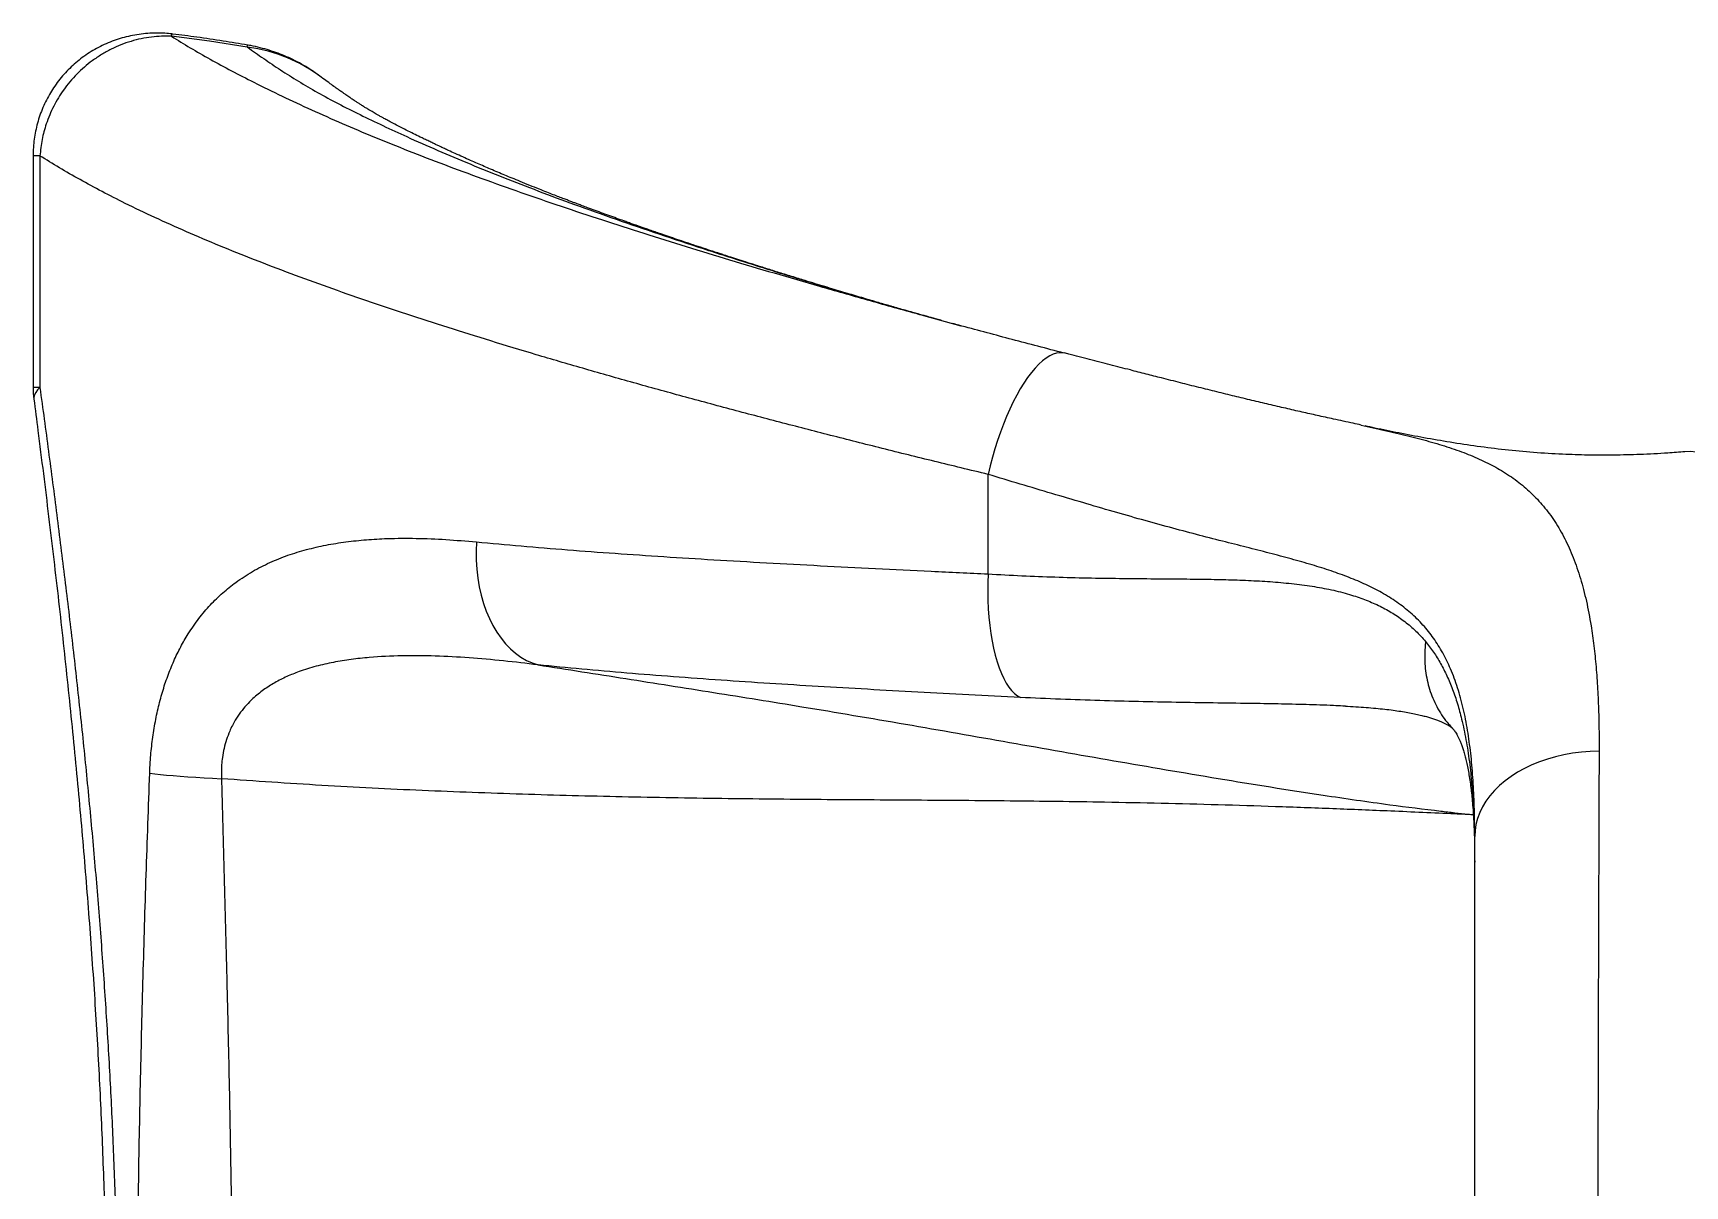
# Model space of a CAD drawing. Header units: millimetres. Extents: x -6028 to 5958, y -6064 to 4137.
# Drawn here: x -4028 to -3104, y 1475 to 2120 of the extents above; entities that cross this region are included whole.
import ezdxf

# ---------------------------------------------------------------- set-up
doc = ezdxf.new("R2010")
doc.units = ezdxf.units.MM
doc.layers.add('DIKOM_ОБЪЕКТ', color=7, linetype='Continuous')
doc.layers.add('DIKOM_РАЗМЕР_ОБЪЕКТА', color=7, linetype='Continuous')
doc.styles.add('style1', font='arial.ttf', dxfattribs={"width": 0.8})
doc.dimstyles.new('1-50', dxfattribs={"dimtxt": 300, "dimasz": 200, "dimexe": 100, "dimexo": 0, "dimgap": 100, "dimtad": 1, "dimtxsty": 'style1', "dimcen": 200, "dimclrd": 7, "dimclre": 7, "dimclrt": 7, "dimadec": 1, "dimazin": 2, "dimtfac": 1, "dimtmove": 0, "dimatfit": 2, "dimfxl": 0, "dimlwd": 25, "dimlwe": 18, "dimarcsym": 0})

# ---------------------------------------------------------------- blocks, each defined once
blk = doc.blocks.new('*D12')
at = {"layer": 'Defpoints', "color": 0, "transparency": 16777216}
for p in [(3056.58, 1987.9), (-4027.97, 676.5), (3056.58, -3714.77)]:
    blk.add_point(p, dxfattribs=at)
at = {"layer": 'DIKOM_РАЗМЕР_ОБЪЕКТА', "color": 7, "lineweight": 18, "transparency": 16777216}
for p, q in [((3056.58, 1987.9), (3056.58, -3814.77)), ((-4027.97, 676.5), (-4027.97, -3814.77))]:
    blk.add_line(p, q, dxfattribs=at)
at = {"layer": 'DIKOM_РАЗМЕР_ОБЪЕКТА', "color": 7, "lineweight": 25, "transparency": 16777216}
blk.add_line((-3827.97, -3714.77), (2856.58, -3714.77), dxfattribs=at)
at = {"layer": 'DIKOM_РАЗМЕР_ОБЪЕКТА', "color": 7, "transparency": 16777216}
for points in [[(-3827.97, -3681.44), (-3827.97, -3748.11), (-4027.97, -3714.77)], [(2856.58, -3681.44), (2856.58, -3748.11), (3056.58, -3714.77)]]:
    blk.add_solid(points, dxfattribs=at)
at = {"layer": 'DIKOM_РАЗМЕР_ОБЪЕКТА', "color": 7, "transparency": 16777216, "insert": (20, -3461.6), "char_height": 300, "attachment_point": 5, "style": 'style1'}
blk.add_mtext('7100', dxfattribs=at)

msp = doc.modelspace()

# ---------------------------------------------------------------- linework, layer by layer
at = {"layer": 'DIKOM_ОБЪЕКТ', "color": 7, "linetype": 'Continuous', "lineweight": 15}
for p, q in [((-3868.243, 2095.975), (-3868.873, 2096.426)), ((-4027.972, 2051.04), (-4027.972, 1921.418)), ((-4024.17, 2051.04), (-4027.972, 2051.04)), ((-4024.17, 2051.04), (-4024.17, 1921.418)), ((-3529.871, 1961.72), (-3509.159, 1956.044)), ((-4024.17, 1921.418), (-4027.972, 1921.418)), ((-3493.863, 1817.223), (-3493.863, 1872.877)), ((-3293.975, 1743.272), (-3295.442, 1743.348))]:
    msp.add_line(p, q, dxfattribs=at)
at = {"layer": 'DIKOM_ОБЪЕКТ', "color": 7, "linetype": 'Continuous', "lineweight": 15, "flags": 128}
for points in [[(-3950.493, 2117.858), (-3950.401, 2118.658), (-3950.351, 2119.096), (-3950.341, 2119.186)], [(-3908.2, 2111.814), (-3908.2, 2111.814), (-3929.288, 2115.169), (-3950.493, 2117.858)], [(-3868.873, 2096.426), (-3872.361, 2098.917), (-3878.837, 2102.692), (-3885.653, 2105.876), (-3891.045, 2107.899), (-3896.569, 2109.559), (-3902.303, 2110.86), (-3908.125, 2111.761), (-3908.125, 2111.761), (-3908.125, 2111.761)], [(-3451.143, 1940.64), (-3451.898, 1940.798), (-3453.654, 1940.907), (-3455.487, 1940.676), (-3457.385, 1940.104), (-3459.34, 1939.195), (-3461.342, 1937.954), (-3463.381, 1936.386), (-3465.447, 1934.5), (-3467.529, 1932.306), (-3469.617, 1929.813), (-3471.7, 1927.034), (-3473.768, 1923.985), (-3475.81, 1920.679), (-3477.817, 1917.133), (-3479.779, 1913.365), (-3481.684, 1909.395), (-3483.525, 1905.241), (-3485.291, 1900.925), (-3486.974, 1896.468), (-3488.566, 1891.894), (-3490.057, 1887.223), (-3491.442, 1882.481), (-3492.713, 1877.691), (-3493.863, 1872.877)], [(-4024.17, 1921.418), (-4025.526, 1920.075), (-4026.547, 1918.741), (-4027.227, 1917.427), (-4027.559, 1916.14), (-4027.558, 1914.995)], [(-3780.07, 1835.122), (-3780.239, 1829.996), (-3780.156, 1824.898), (-3779.82, 1819.855), (-3779.235, 1814.894), (-3778.404, 1810.043), (-3777.331, 1805.327), (-3776.021, 1800.772), (-3774.482, 1796.403), (-3772.722, 1792.242), (-3770.75, 1788.314), (-3768.578, 1784.638), (-3766.217, 1781.235), (-3763.68, 1778.123), (-3760.98, 1775.318), (-3758.132, 1772.837), (-3755.151, 1770.692), (-3752.054, 1768.895), (-3748.857, 1767.456), (-3745.578, 1766.383)], [(-3493.863, 1817.223), (-3494.019, 1812.28), (-3494.049, 1807.361), (-3493.952, 1802.491), (-3493.728, 1797.695), (-3493.379, 1792.997), (-3492.907, 1788.421), (-3492.313, 1783.988), (-3491.601, 1779.722), (-3490.775, 1775.643), (-3489.838, 1771.773), (-3488.795, 1768.13), (-3487.652, 1764.733), (-3486.414, 1761.598), (-3485.087, 1758.742), (-3483.678, 1756.179), (-3482.194, 1753.921), (-3480.642, 1751.98), (-3479.031, 1750.365), (-3477.368, 1749.085), (-3475.661, 1748.147)], [(-3152.078, 1718.058), (-3157.051, 1717.917), (-3161.998, 1717.536), (-3166.892, 1716.916), (-3171.709, 1716.061), (-3176.425, 1714.974), (-3181.015, 1713.663), (-3185.457, 1712.132), (-3189.728, 1710.39), (-3193.807, 1708.446), (-3197.672, 1706.309), (-3201.305, 1703.99), (-3204.687, 1701.502), (-3207.8, 1698.856), (-3210.63, 1696.066), (-3213.161, 1693.146), (-3215.382, 1690.111), (-3217.28, 1686.976), (-3218.846, 1683.757), (-3220.072, 1680.47), (-3220.953, 1677.132), (-3221.483, 1673.76), (-3221.66, 1670.371)], [(-3962.771, 1705.808), (-3959.943, 1705.468), (-3956.797, 1705.13), (-3953.353, 1704.795), (-3949.628, 1704.467), (-3945.642, 1704.145), (-3941.419, 1703.833), (-3936.982, 1703.532), (-3932.355, 1703.243), (-3927.563, 1702.969), (-3922.634, 1702.71)]]:
    msp.add_lwpolyline(points, dxfattribs=at)
at = {"layer": 'DIKOM_ОБЪЕКТ', "color": 7, "linetype": 'Continuous', "lineweight": 15}
for centre, radius, start, end in [((-3977.972, 1921.418), 50, 180, 187.373763), ((-3101.66, 1855.616), 30, 0.000955, 94.576055)]:
    msp.add_arc(centre, radius, start, end, dxfattribs=at)
for points, knots in [([(-3950.347, 2119.159), (-3951.638, 2119.297), (-3954.526, 2119.606), (-3959.05, 2119.701), (-3963.892, 2119.516), (-3968.729, 2118.993), (-3973.514, 2118.146), (-3978.178, 2116.982), (-3982.713, 2115.516), (-3987.124, 2113.754), (-3991.43, 2111.684), (-3995.59, 2109.317), (-3999.53, 2106.694), (-4003.237, 2103.839), (-4006.717, 2100.762), (-4010, 2097.436), (-4013.067, 2093.871), (-4015.859, 2090.125), (-4018.36, 2086.237), (-4020.575, 2082.224), (-4022.526, 2078.05), (-4024.204, 2073.716), (-4025.578, 2069.293), (-4026.639, 2064.818), (-4027.407, 2060.306), (-4027.842, 2055.724), (-4028.021, 2052.62), (-4027.971, 2051.052), (-4027.97, 2051.035)], [0, 0, 0, 0, 0.0333385, 0.0746107, 0.1161092, 0.1577797, 0.1995013, 0.2408434, 0.2811907, 0.3218688, 0.3627872, 0.4038296, 0.4447351, 0.4843067, 0.5239586, 0.5639844, 0.6042817, 0.644698, 0.6839272, 0.7229492, 0.7623894, 0.8022078, 0.8422501, 0.8812893, 0.9202887, 0.9597154, 0.999549, 1, 1, 1, 1]), ([(-3950.493, 2117.858), (-3952.367, 2117.898), (-3956.117, 2117.979), (-3961.814, 2117.497), (-3967.53, 2116.555), (-3973.243, 2115.1), (-3978.855, 2113.15), (-3984.381, 2110.689), (-3989.752, 2107.718), (-3994.763, 2104.352), (-3999.343, 2100.691), (-4003.535, 2096.766), (-4007.443, 2092.473), (-4010.912, 2087.987), (-4013.921, 2083.411), (-4016.517, 2078.762), (-4018.781, 2073.9), (-4021.112, 2067.708), (-4023.207, 2060.086), (-4023.847, 2054.073), (-4024.17, 2051.04)], [0, 0, 0, 0, 0.0525477, 0.1050944, 0.1591502, 0.2132074, 0.2677812, 0.3223544, 0.3786644, 0.4349733, 0.4862119, 0.5374492, 0.5901395, 0.6428285, 0.6903177, 0.7378062, 0.7864462, 0.8350859, 0.9168237, 1, 1, 1, 1]), ([(-3950.493, 2117.858), (-3947.066, 2115.714), (-3940.211, 2111.426), (-3928.973, 2104.993), (-3917.086, 2098.558), (-3903.722, 2091.691), (-3888.881, 2084.418), (-3872.407, 2076.746), (-3855.157, 2069.099), (-3837.12, 2061.478), (-3818.089, 2053.808), (-3798.058, 2046.088), (-3777.066, 2038.319), (-3755.31, 2030.571), (-3732.829, 2022.847), (-3709.891, 2015.226), (-3686.534, 2007.709), (-3662.804, 2000.29), (-3638.484, 1992.886), (-3613.611, 1985.497), (-3587.984, 1978.051), (-3561.546, 1970.533), (-3542.067, 1965.059), (-3531.36, 1962.128), (-3529.871, 1961.72)], [0, 0, 0, 0, 0.0400978, 0.0801963, 0.1204452, 0.1606955, 0.2091179, 0.2575778, 0.306043, 0.354489, 0.4028998, 0.4526385, 0.5024203, 0.5522164, 0.6019973, 0.6517354, 0.6999169, 0.7481381, 0.7963721, 0.8445929, 0.8927735, 0.9423556, 0.9919809, 1, 1, 1, 1]), ([(-3907.968, 2112.896), (-3912.556, 2113.669), (-3922.013, 2115.263), (-3935.959, 2117.307), (-3945.498, 2118.622), (-3950.162, 2119.127), (-3950.346, 2119.147)], [0, 0, 0, 0, 0.3258112, 0.6715394, 0.9869849, 1, 1, 1, 1]), ([(-3908.159, 2111.806), (-3908.18, 2111.803), (-3908.2, 2111.8), (-3908.2, 2111.814), (-3908.2, 2111.814)], [0, 0, 0, 0, 0.9985641, 1, 1, 1, 1]), ([(-3908.159, 2111.806), (-3908.072, 2112.307), (-3907.956, 2112.967), (-3907.959, 2112.95), (-3907.96, 2112.946)], [0, 0, 0, 0, 0.7572832, 1, 1, 1, 1]), ([(-3908.125, 2111.761), (-3908.14, 2111.773), (-3908.16, 2111.79), (-3908.159, 2111.803), (-3908.159, 2111.806)], [0, 0, 0, 0, 0.77857558, 1, 1, 1, 1]), ([(-3908.125, 2111.761), (-3905.111, 2109.638), (-3899.089, 2105.397), (-3889.644, 2099.05), (-3879.682, 2092.731), (-3869.029, 2086.449), (-3857.468, 2080.222), (-3845.148, 2074.043), (-3832.37, 2067.882), (-3817.966, 2061.223), (-3801.804, 2054.073), (-3783.726, 2046.446), (-3764.936, 2038.868), (-3745.445, 2031.343), (-3724.507, 2023.579), (-3702.07, 2015.576), (-3678.084, 2007.338), (-3653.399, 1999.158), (-3628.067, 1991.038), (-3602.105, 1982.979), (-3576.486, 1975.226), (-3559.245, 1970.161), (-3551.08, 1967.763)], [0, 0, 0, 0, 0.0423655, 0.0846645, 0.1268789, 0.1690172, 0.2111221, 0.2532242, 0.2952993, 0.3373342, 0.3901047, 0.4427784, 0.4953394, 0.5477785, 0.6001105, 0.6584166, 0.7166184, 0.7746989, 0.8326378, 0.8904278, 0.9481142, 1, 1, 1, 1]), ([(-3868.214, 2096.015), (-3869.494, 2096.944), (-3872.224, 2098.924), (-3876.648, 2101.654), (-3881.368, 2104.228), (-3886.158, 2106.467), (-3890.975, 2108.396), (-3895.88, 2110.062), (-3900.948, 2111.477), (-3904.898, 2112.41), (-3907.167, 2112.814), (-3907.68, 2112.905)], [0, 0, 0, 0, 0.1094814, 0.2335812, 0.3597465, 0.4817275, 0.599591, 0.7190486, 0.8403484, 0.9639451, 1, 1, 1, 1]), ([(-3548.535, 1967.012), (-3550.728, 1967.652), (-3555.657, 1969.091), (-3563.67, 1971.449), (-3572.805, 1974.161), (-3582.784, 1977.154), (-3592.214, 1980.015), (-3600.92, 1982.687), (-3608.499, 1985.034), (-3615.743, 1987.299), (-3622.285, 1989.362), (-3628.019, 1991.186), (-3633.109, 1992.816), (-3637.499, 1994.232), (-3641.136, 1995.412), (-3643.548, 1996.198), (-3645.056, 1996.691), (-3646.153, 1997.05), (-3647.601, 1997.524), (-3649.575, 1998.173), (-3652.917, 1999.275), (-3657.405, 2000.764), (-3662.727, 2002.545), (-3667.77, 2004.247), (-3672.457, 2005.842), (-3676.524, 2007.236), (-3679.99, 2008.432), (-3682.871, 2009.431), (-3685.448, 2010.33), (-3687.723, 2011.126), (-3689.735, 2011.833), (-3691.723, 2012.534), (-3693.951, 2013.322), (-3696.938, 2014.384), (-3700.63, 2015.704), (-3704.87, 2017.234), (-3709.226, 2018.818), (-3713.571, 2020.412), (-3717.439, 2021.844), (-3720.616, 2023.029), (-3722.961, 2023.909), (-3724.936, 2024.653), (-3726.812, 2025.362), (-3728.835, 2026.131), (-3731.205, 2027.036), (-3733.962, 2028.096), (-3737.198, 2029.348), (-3740.849, 2030.772), (-3745.249, 2032.506), (-3750.239, 2034.496), (-3755.344, 2036.563), (-3759.979, 2038.464), (-3764.148, 2040.196), (-3768.139, 2041.872), (-3772.008, 2043.517), (-3775.774, 2045.136), (-3779.527, 2046.768), (-3783.493, 2048.514), (-3787.633, 2050.361), (-3791.714, 2052.207), (-3795.137, 2053.777), (-3797.799, 2055.011), (-3799.775, 2055.935), (-3801.599, 2056.793), (-3803.487, 2057.686), (-3805.607, 2058.697), (-3807.962, 2059.83), (-3810.88, 2061.247), (-3814.342, 2062.951), (-3818.324, 2064.941), (-3822.596, 2067.115), (-3826.338, 2069.055), (-3829.411, 2070.685), (-3831.603, 2071.87), (-3833.367, 2072.841), (-3836.049, 2074.344), (-3838.464, 2075.752), (-3840.908, 2077.225), (-3842.445, 2078.167), (-3844.075, 2079.186), (-3845.653, 2080.19), (-3847.078, 2081.111), (-3848.36, 2081.951), (-3849.589, 2082.767), (-3850.782, 2083.568), (-3851.966, 2084.371), (-3853.211, 2085.224), (-3854.765, 2086.3), (-3856.765, 2087.702), (-3859.183, 2089.423), (-3861.984, 2091.446), (-3865.142, 2093.759), (-3867.465, 2095.476), (-3868.737, 2096.425), (-3868.827, 2096.492)], [0, 0, 0, 0, 0.0152433, 0.0342521, 0.0551805, 0.0780371, 0.1028345, 0.1201294, 0.138218, 0.1553679, 0.1707238, 0.1842847, 0.1960494, 0.2070916, 0.2158779, 0.2224072, 0.2247025, 0.226988, 0.2305465, 0.2354443, 0.2416808, 0.2555025, 0.2691376, 0.2819617, 0.2939747, 0.3051772, 0.3134583, 0.3209867, 0.327746, 0.333737, 0.3389601, 0.3437039, 0.3495555, 0.3567559, 0.3676638, 0.379348, 0.3912641, 0.4034115, 0.4153374, 0.4236013, 0.4301662, 0.4352075, 0.4404119, 0.4462064, 0.4525908, 0.4608713, 0.4701572, 0.4809029, 0.4931269, 0.5094209, 0.5260072, 0.5399596, 0.5525524, 0.5653115, 0.57804, 0.5899525, 0.6021576, 0.6152405, 0.6297691, 0.6443076, 0.6574488, 0.6657512, 0.6726656, 0.6786738, 0.6854899, 0.6932594, 0.7019799, 0.7116381, 0.7259935, 0.7414172, 0.7579595, 0.7764015, 0.7884971, 0.7984313, 0.8064809, 0.8142853, 0.838884, 0.8459655, 0.8546159, 0.864344, 0.8733927, 0.881607, 0.8889911, 0.8956669, 0.9029406, 0.9096796, 0.9160334, 0.9241665, 0.9347971, 0.9479244, 0.9625861, 0.9794625, 0.9985489, 1, 1, 1, 1]), ([(-3493.863, 1872.877), (-3503.826, 1875.283), (-3523.76, 1880.098), (-3553.118, 1887.388), (-3582.042, 1894.71), (-3610.448, 1902.057), (-3638.583, 1909.481), (-3666.402, 1916.983), (-3693.862, 1924.574), (-3720.662, 1932.185), (-3746.754, 1939.817), (-3771.863, 1947.402), (-3795.989, 1954.942), (-3819.144, 1962.437), (-3841.528, 1969.958), (-3863.103, 1977.502), (-3884.041, 1985.144), (-3904.293, 1992.883), (-3923.816, 2000.722), (-3942.394, 2008.592), (-3959.996, 2016.494), (-3975.65, 2023.981), (-3989.536, 2031.049), (-4001.824, 2037.691), (-4013.456, 2044.356), (-4020.599, 2048.812), (-4024.17, 2051.04)], [0, 0, 0, 0, 0.04213586, 0.08430705, 0.1264902, 0.1686614, 0.21079751, 0.25416538, 0.29757146, 0.34099049, 0.38439682, 0.42776477, 0.469925, 0.5121204, 0.5543276, 0.59652313, 0.63868359, 0.6820694, 0.72549323, 0.7689298, 0.81235374, 0.85573955, 0.89174668, 0.92775372, 0.96387682, 1, 1, 1, 1]), ([(-3520.159, 1959.043), (-3520.166, 1959.045), (-3521.191, 1959.328), (-3523.029, 1959.831), (-3525.55, 1960.528), (-3527.866, 1961.17), (-3530.17, 1961.811), (-3532.381, 1962.429), (-3534.293, 1962.966), (-3536.065, 1963.464), (-3538.005, 1964.012), (-3540.699, 1964.776), (-3543.97, 1965.709), (-3547.09, 1966.606), (-3549.293, 1967.242), (-3550.626, 1967.628), (-3551.084, 1967.761), (-3551.069, 1967.754), (-3551.063, 1967.751)], [0, 0, 0, 0, 0.0006107, 0.0894949, 0.161572, 0.2234569, 0.2963845, 0.3688327, 0.4237246, 0.470151, 0.5305998, 0.6023703, 0.7198349, 0.835945, 0.9023252, 0.937208, 0.973954, 1, 1, 1, 1]), ([(-3451.106, 1940.662), (-3452.403, 1940.998), (-3458.596, 1942.602), (-3469.526, 1945.454), (-3483.835, 1949.222), (-3497.939, 1953.004), (-3507.846, 1955.676), (-3513.027, 1957.094), (-3513.58, 1957.245)], [0, 0, 0, 0, 0.0610056, 0.2913819, 0.5194905, 0.7454372, 0.9728419, 1, 1, 1, 1]), ([(-3285.204, 1900.484), (-3286.678, 1900.804), (-3291.761, 1901.909), (-3299.958, 1903.68), (-3309.46, 1905.764), (-3318.348, 1907.758), (-3327.349, 1909.816), (-3336.689, 1911.99), (-3346.217, 1914.248), (-3355.938, 1916.588), (-3365.855, 1919.011), (-3375.969, 1921.519), (-3386.29, 1924.111), (-3396.087, 1926.604), (-3405.439, 1929.005), (-3415.021, 1931.463), (-3425.57, 1934.175), (-3437.05, 1937.134), (-3445.573, 1939.336), (-3450.297, 1940.564), (-3451.11, 1940.775)], [0, 0, 0, 0, 0.0307653, 0.1060776, 0.1663216, 0.2223721, 0.2813583, 0.3403949, 0.3995425, 0.4588554, 0.5183908, 0.5782061, 0.6383584, 0.6989065, 0.7475289, 0.7974641, 0.8603703, 0.9235192, 0.9868413, 1, 1, 1, 1]), ([(-4027.55, 1914.996), (-4026.797, 1909.157), (-4025.011, 1895.301), (-4022.254, 1873.388), (-4019.286, 1849.309), (-4016.437, 1825.491), (-4013.705, 1801.889), (-4011.096, 1778.506), (-4008.588, 1755.13), (-4006.189, 1731.785), (-4003.908, 1708.492), (-4001.749, 1685.273), (-3999.72, 1662.148), (-3997.825, 1639.136), (-3996.071, 1616.254), (-3994.46, 1593.52), (-3992.998, 1570.947), (-3991.688, 1548.551), (-3990.533, 1526.333), (-3989.527, 1504.177), (-3988.663, 1482.004), (-3987.943, 1459.765), (-3987.369, 1437.527), (-3986.945, 1415.312), (-3986.669, 1393.119), (-3986.545, 1370.945), (-3986.571, 1348.809), (-3986.75, 1326.693), (-3987.077, 1304.567), (-3987.553, 1282.384), (-3988.177, 1260.15), (-3988.947, 1237.898), (-3989.862, 1215.663), (-3990.918, 1193.477), (-3992.119, 1171.286), (-3993.462, 1149.047), (-3994.948, 1126.71), (-3996.572, 1104.296), (-3998.332, 1081.801), (-4000.224, 1059.222), (-4002.244, 1036.553), (-4004.39, 1013.791), (-4006.657, 990.933), (-4009.042, 967.975), (-4011.54, 944.913), (-4014.147, 921.744), (-4016.86, 898.466), (-4019.672, 875.07), (-4022.58, 851.562), (-4025.215, 830.695), (-4026.897, 817.706), (-4027.564, 812.555)], [0, 0, 0, 0, 0.0164532, 0.0390442, 0.0614276, 0.0837223, 0.1053208, 0.1268568, 0.148313, 0.1696717, 0.1909165, 0.2120321, 0.2330043, 0.25382, 0.2744676, 0.2949364, 0.3152169, 0.3353009, 0.3551811, 0.3748795, 0.3947097, 0.4145613, 0.4343718, 0.4541475, 0.4738948, 0.4936198, 0.5133312, 0.5329721, 0.5526488, 0.572411, 0.5922336, 0.6120915, 0.6319587, 0.6518021, 0.6716098, 0.691582, 0.7116571, 0.7318433, 0.7521482, 0.7725796, 0.7931451, 0.8138523, 0.8347086, 0.8557213, 0.8768974, 0.898244, 0.9197677, 0.941475, 0.9633827, 0.9854778, 1, 1, 1, 1]), ([(-4024.17, 1921.418), (-4022.568, 1909.604), (-4019.363, 1885.976), (-4014.713, 1850.239), (-4010.217, 1814.248), (-4005.921, 1777.988), (-4001.855, 1741.475), (-3998.055, 1704.719), (-3994.555, 1667.732), (-3991.383, 1630.526), (-3988.568, 1593.168), (-3986.135, 1555.675), (-3984.113, 1518.065), (-3982.512, 1480.355), (-3981.344, 1442.572), (-3980.613, 1404.257), (-3980.353, 1365.426), (-3980.58, 1326.102), (-3981.293, 1286.803), (-3982.544, 1245.705), (-3984.414, 1202.84), (-3986.956, 1158.251), (-3990.052, 1113.824), (-3993.663, 1069.608), (-3997.779, 1025.361), (-4002.37, 981.109), (-4007.381, 936.865), (-4012.724, 892.931), (-4018.324, 849.304), (-4022.222, 820.514), (-4024.17, 806.123)], [0, 0, 0, 0, 0.0329727, 0.0659486, 0.0989209, 0.1320201, 0.1651229, 0.1982215, 0.2314413, 0.26467, 0.2978981, 0.331117, 0.3643418, 0.3975767, 0.4308113, 0.4640357, 0.4985455, 0.5330669, 0.5675885, 0.6020984, 0.6415013, 0.6809275, 0.7203631, 0.7597922, 0.7991976, 0.8393434, 0.8795083, 0.9196817, 0.9598507, 1, 1, 1, 1]), ([(-3285.205, 1900.477), (-3280.704, 1899.489), (-3271.601, 1897.491), (-3258.984, 1894.508), (-3246.924, 1891.352), (-3235.635, 1887.93), (-3225.093, 1884.122), (-3215.394, 1879.875), (-3206.305, 1874.984), (-3197.843, 1869.298), (-3190.041, 1862.706), (-3182.999, 1855.197), (-3176.715, 1846.677), (-3171.183, 1837.102), (-3166.413, 1826.496), (-3162.39, 1814.828), (-3159.081, 1802.118), (-3156.658, 1789.451), (-3154.926, 1777.093), (-3153.717, 1765.283), (-3152.847, 1752.929), (-3152.339, 1740.863), (-3152.087, 1729.239), (-3152.081, 1721.786), (-3152.078, 1718.058)], [0, 0, 0, 0, 0.04421608, 0.0894353, 0.13459868, 0.18141453, 0.2282799, 0.27514947, 0.32197152, 0.37180705, 0.42167095, 0.47150318, 0.52248457, 0.57350069, 0.62447984, 0.67571471, 0.7269876, 0.77822265, 0.81768664, 0.85718343, 0.89668157, 0.93614716, 0.96805726, 1, 1, 1, 1]), ([(-3104.051, 1885.568), (-3107.242, 1885.309), (-3115.591, 1884.63), (-3128.951, 1883.967), (-3143.917, 1883.575), (-3158.365, 1883.619), (-3173.285, 1884.085), (-3188.707, 1885.044), (-3204.626, 1886.544), (-3220.149, 1888.472), (-3235.255, 1890.761), (-3249.888, 1893.298), (-3263.945, 1895.992), (-3274.903, 1898.219), (-3281.137, 1899.58), (-3282.926, 1899.971)], [0, 0, 0, 0, 0.0524457, 0.1372025, 0.2183947, 0.2968414, 0.3732208, 0.4628959, 0.551044, 0.6380734, 0.724046, 0.8082831, 0.8899731, 0.9684195, 1, 1, 1, 1]), ([(-3221.66, 1670.371), (-3221.674, 1673.584), (-3221.701, 1680.013), (-3221.98, 1691.12), (-3222.597, 1703.572), (-3223.788, 1717.053), (-3225.543, 1729.954), (-3227.955, 1742.181), (-3231.101, 1753.666), (-3234.925, 1764.009), (-3239.428, 1773.229), (-3244.563, 1781.414), (-3250.52, 1788.872), (-3257.355, 1795.581), (-3265.082, 1801.589), (-3273.44, 1806.789), (-3282.37, 1811.306), (-3291.787, 1815.286), (-3301.855, 1818.92), (-3312.657, 1822.333), (-3324.199, 1825.621), (-3336.464, 1828.873), (-3349.303, 1832.14), (-3362.896, 1835.56), (-3377.239, 1839.248), (-3392.32, 1843.252), (-3407.866, 1847.517), (-3424.011, 1852.141), (-3440.753, 1857.056), (-3458.099, 1862.17), (-3475.784, 1867.432), (-3487.839, 1871.062), (-3493.863, 1872.877)], [0, 0, 0, 0, 0.0220505, 0.0441232, 0.0786419, 0.1131839, 0.1476976, 0.1832719, 0.218879, 0.2544489, 0.2876094, 0.3208003, 0.353962, 0.3881967, 0.4224628, 0.4567033, 0.4888066, 0.5209445, 0.5530876, 0.5851986, 0.6182762, 0.6513838, 0.6844917, 0.7175688, 0.7522555, 0.7869793, 0.821703, 0.8563896, 0.8922732, 0.9281941, 0.9641152, 1, 1, 1, 1]), ([(-3962.771, 1705.808), (-3962.678, 1707.867), (-3962.431, 1713.368), (-3961.589, 1722.228), (-3960.129, 1732.243), (-3958.168, 1741.946), (-3955.713, 1751.289), (-3952.755, 1760.184), (-3949.333, 1768.607), (-3945.51, 1776.471), (-3940.892, 1784.482), (-3935.367, 1792.409), (-3928.867, 1800.051), (-3921.932, 1806.782), (-3914.109, 1813.056), (-3905.345, 1818.737), (-3895.61, 1823.723), (-3885.497, 1827.767), (-3875.012, 1830.981), (-3864.18, 1833.456), (-3853.022, 1835.257), (-3841.605, 1836.441), (-3828.544, 1837.159), (-3813.737, 1837.24), (-3797.131, 1836.59), (-3785.757, 1835.611), (-3780.07, 1835.122)], [0, 0, 0, 0, 0.0177813, 0.0474961, 0.0773512, 0.1072131, 0.136937, 0.1671888, 0.1975537, 0.2279418, 0.258226, 0.2977444, 0.3373971, 0.377096, 0.4166776, 0.4645029, 0.5124275, 0.5603895, 0.6082665, 0.6566824, 0.7051414, 0.7536145, 0.802049, 0.8680181, 0.9340195, 1, 1, 1, 1]), ([(-3780.07, 1835.122), (-3771.749, 1834.355), (-3755.099, 1832.82), (-3729.153, 1830.718), (-3702.539, 1828.741), (-3675.235, 1826.893), (-3646.988, 1825.136), (-3617.787, 1823.455), (-3587.646, 1821.83), (-3556.911, 1820.261), (-3525.687, 1818.731), (-3504.467, 1817.726), (-3493.863, 1817.223)], [0, 0, 0, 0, 0.0983118, 0.1967167, 0.2951528, 0.3935583, 0.4918706, 0.593429, 0.6950881, 0.7967817, 0.8984412, 1, 1, 1, 1]), ([(-3493.863, 1817.223), (-3487.532, 1816.874), (-3474.867, 1816.176), (-3456.351, 1815.477), (-3438.109, 1814.99), (-3420.233, 1814.718), (-3402.772, 1814.564), (-3386.835, 1814.452), (-3372.351, 1814.295), (-3359.228, 1814.03), (-3346.593, 1813.574), (-3334.338, 1812.849), (-3322.513, 1811.759), (-3311.157, 1810.214), (-3300.428, 1808.155), (-3290.794, 1805.62), (-3282.187, 1802.631), (-3274.517, 1799.251), (-3267.331, 1795.287), (-3260.676, 1790.672), (-3254.511, 1785.438), (-3250.895, 1781.411), (-3249.087, 1779.398)], [0, 0, 0, 0, 0.0565853, 0.1132064, 0.1697926, 0.2276539, 0.2855516, 0.343414, 0.3916741, 0.4399776, 0.4882775, 0.5365322, 0.5863987, 0.6363286, 0.6862485, 0.736101, 0.7795485, 0.8230222, 0.8664674, 0.9109679, 0.9555001, 1, 1, 1, 1]), ([(-3249.087, 1779.398), (-3249.112, 1779.204), (-3249.356, 1777.252), (-3249.648, 1773.542), (-3249.646, 1768.259), (-3249.203, 1763.002), (-3248.31, 1757.794), (-3246.97, 1752.717), (-3245.171, 1747.761), (-3242.916, 1742.982), (-3240.222, 1738.476), (-3237.422, 1734.581), (-3235.375, 1732.356), (-3234.483, 1731.387)], [0, 0, 0, 0, 0.0107967, 0.1087604, 0.206725, 0.3073272, 0.4079302, 0.5094823, 0.6110335, 0.7155355, 0.8200372, 0.9215879, 1, 1, 1, 1]), ([(-3249.087, 1779.398), (-3247.586, 1777.477), (-3244.584, 1773.634), (-3240.652, 1767.211), (-3237.099, 1760.267), (-3233.967, 1752.748), (-3231.232, 1744.68), (-3228.684, 1735.351), (-3226.433, 1724.617), (-3224.566, 1712.358), (-3223.191, 1699.34), (-3222.276, 1685.573), (-3221.748, 1671.142), (-3221.689, 1661.07), (-3221.66, 1656.035)], [0, 0, 0, 0, 0.0715982, 0.143239, 0.2148383, 0.2879485, 0.3611007, 0.4342148, 0.5272983, 0.6204575, 0.7135531, 0.8090103, 0.904532, 1, 1, 1, 1]), ([(-3745.578, 1766.383), (-3752.045, 1767.156), (-3764.988, 1768.703), (-3784.142, 1770.414), (-3803.076, 1771.453), (-3821.716, 1771.604), (-3837.346, 1770.827), (-3850.073, 1769.485), (-3860.024, 1767.899), (-3869.775, 1765.685), (-3878.474, 1762.978), (-3886.144, 1759.896), (-3892.814, 1756.538), (-3899.18, 1752.487), (-3904.443, 1748.215), (-3908.667, 1743.95), (-3911.974, 1739.931), (-3915.198, 1735.119), (-3917.833, 1729.996), (-3919.847, 1724.658), (-3921.213, 1719.739), (-3922.093, 1714.989), (-3922.56, 1710.516), (-3922.738, 1706.543), (-3922.667, 1703.934), (-3922.634, 1702.71)], [0, 0, 0, 0, 0.088509, 0.1771452, 0.2657549, 0.3542567, 0.4426526, 0.4923689, 0.5421472, 0.591883, 0.6415409, 0.6786861, 0.7159409, 0.7531174, 0.7901555, 0.8141174, 0.8381148, 0.8620493, 0.8918518, 0.9125177, 0.933244, 0.9538992, 0.9698861, 0.9858738, 1, 1, 1, 1]), ([(-3475.661, 1748.147), (-3485.348, 1748.642), (-3504.73, 1749.634), (-3533.272, 1751.144), (-3561.383, 1752.691), (-3588.97, 1754.291), (-3616.301, 1755.976), (-3643.321, 1757.771), (-3669.992, 1759.702), (-3695.965, 1761.768), (-3721.263, 1763.969), (-3737.475, 1765.578), (-3745.578, 1766.383)], [0, 0, 0, 0, 0.0983029, 0.196698, 0.2951222, 0.3935139, 0.4918136, 0.5933818, 0.6950525, 0.7967587, 0.8984309, 1, 1, 1, 1]), ([(-3745.578, 1766.383), (-3729.237, 1763.835), (-3696.554, 1758.739), (-3647.363, 1750.976), (-3595.17, 1742.598), (-3539.989, 1733.266), (-3481.823, 1723.024), (-3423.534, 1712.745), (-3365.095, 1702.763), (-3313.625, 1694.508), (-3272.123, 1688.507), (-3247.537, 1685.403), (-3232.926, 1683.728), (-3226.851, 1683.061), (-3223.396, 1682.697), (-3222.422, 1682.594)], [0, 0, 0, 0, 0.0947085, 0.1894209, 0.2841281, 0.3955215, 0.5069333, 0.6183559, 0.729773, 0.8411703, 0.9118524, 0.9656588, 0.9804831, 0.9944975, 1, 1, 1, 1]), ([(-3295.442, 1743.348), (-3297.183, 1743.443), (-3303.822, 1743.804), (-3315.872, 1744.173), (-3331.536, 1744.543), (-3348.829, 1744.808), (-3367.783, 1745.07), (-3388.48, 1745.391), (-3409.663, 1745.801), (-3431.285, 1746.358), (-3453.26, 1747.088), (-3468.198, 1747.794), (-3475.661, 1748.147)], [0, 0, 0, 0, 0.0332721, 0.12685, 0.2204412, 0.3139685, 0.428158, 0.5425244, 0.6569818, 0.771441, 0.8858096, 1, 1, 1, 1]), ([(-3293.973, 1743.312), (-3293.553, 1743.292), (-3291.031, 1743.175), (-3286.684, 1742.902), (-3280.997, 1742.489), (-3275.703, 1742.014), (-3270.769, 1741.485), (-3266.193, 1740.902), (-3261.962, 1740.27), (-3258.066, 1739.593), (-3254.493, 1738.877), (-3251.359, 1738.156), (-3248.618, 1737.441), (-3246.244, 1736.749), (-3244.024, 1736.023), (-3241.985, 1735.274), (-3240.164, 1734.52), (-3238.599, 1733.789), (-3237.262, 1733.083), (-3236.315, 1732.52), (-3235.546, 1732.013), (-3235.108, 1731.699), (-3234.579, 1731.29), (-3234.064, 1730.838), (-3233.79, 1730.597)], [0, 0, 0, 0, 0.0109308, 0.0656591, 0.119172, 0.1715473, 0.2228799, 0.2732808, 0.3228733, 0.3718022, 0.420231, 0.4683516, 0.5108766, 0.5526674, 0.5960513, 0.6433493, 0.691102, 0.7397989, 0.7900732, 0.8428455, 0.8753331, 0.9150373, 0.9548316, 1, 1, 1, 1]), ([(-3234.496, 1731.375), (-3234.258, 1731.117), (-3233.882, 1730.709), (-3233.446, 1730.196), (-3233.253, 1729.958), (-3232.875, 1729.463), (-3232.392, 1728.767), (-3231.742, 1727.704), (-3231.036, 1726.395), (-3230.344, 1724.948), (-3229.629, 1723.258), (-3228.906, 1721.343), (-3228.147, 1719.081), (-3227.38, 1716.496), (-3226.619, 1713.587), (-3225.88, 1710.351), (-3225.173, 1706.789), (-3224.513, 1702.904), (-3223.932, 1698.87), (-3223.426, 1694.685), (-3222.979, 1690.237), (-3222.581, 1685.348), (-3222.244, 1680.026), (-3221.979, 1674.345), (-3221.792, 1668.299), (-3221.683, 1662.458), (-3221.674, 1658.54), (-3221.67, 1656.835)], [0, 0, 0, 0, 0.03182265, 0.05030421, 0.0747676, 0.09856127, 0.14911763, 0.19511827, 0.23835026, 0.28420131, 0.32184826, 0.36172795, 0.40196248, 0.4426676, 0.48391564, 0.52574787, 0.56817752, 0.61119307, 0.65476046, 0.69357956, 0.73432668, 0.77793238, 0.82262052, 0.86840186, 0.91524979, 0.96312477, 1, 1, 1, 1]), ([(-3152.078, 1718.058), (-3152.096, 1712.726), (-3152.133, 1702.059), (-3152.192, 1685.307), (-3152.251, 1668.046), (-3152.311, 1650.081), (-3152.373, 1631.432), (-3152.434, 1612.109), (-3152.494, 1592.334), (-3152.551, 1572.339), (-3152.604, 1552.164), (-3152.653, 1531.854), (-3152.698, 1511.254), (-3152.738, 1490.205), (-3152.773, 1468.727), (-3152.803, 1446.848), (-3152.825, 1424.817), (-3152.841, 1402.882), (-3152.85, 1381.079), (-3152.852, 1359.443), (-3152.847, 1337.813), (-3152.836, 1316.026), (-3152.818, 1294.114), (-3152.792, 1272.114), (-3152.76, 1250.282), (-3152.722, 1228.875), (-3152.68, 1207.92), (-3152.634, 1187.436), (-3152.583, 1167.256), (-3152.529, 1147.227), (-3152.471, 1127.395), (-3152.411, 1107.8), (-3152.349, 1088.673), (-3152.284, 1069.021), (-3152.215, 1049.006), (-3152.145, 1028.711), (-3152.1, 1015.891), (-3152.078, 1009.483)], [0, 0, 0, 0, 0.0277158, 0.0554555, 0.0831953, 0.1109111, 0.1394321, 0.1679792, 0.1965263, 0.2250473, 0.2527591, 0.2804948, 0.3082305, 0.3359423, 0.3644571, 0.392998, 0.4215389, 0.4500536, 0.4777909, 0.5055522, 0.5333136, 0.5610508, 0.5895954, 0.6181661, 0.6467369, 0.6752815, 0.70299, 0.7307224, 0.7584547, 0.7861632, 0.8146751, 0.8432131, 0.8717512, 0.900263, 0.9335018, 0.9667613, 1, 1, 1, 1]), ([(-3962.725, 1019.663), (-3963.407, 1038.963), (-3964.77, 1077.562), (-3966.508, 1135.505), (-3967.961, 1193.484), (-3969.047, 1251.059), (-3969.73, 1308.217), (-3969.965, 1364.965), (-3969.703, 1421.732), (-3969.001, 1478.54), (-3967.912, 1535.363), (-3966.48, 1592.201), (-3964.773, 1649.018), (-3963.438, 1686.878), (-3962.771, 1705.808)], [0, 0, 0, 0, 0.0844946, 0.1689888, 0.253514, 0.3380386, 0.42063, 0.5032206, 0.5858943, 0.6685688, 0.7514089, 0.8342495, 0.9171246, 1, 1, 1, 1]), ([(-3922.634, 1702.71), (-3921.605, 1665.084), (-3920.062, 1608.643), (-3918.316, 1533.363), (-3917.288, 1477.074), (-3916.62, 1420.959), (-3916.369, 1365.01), (-3916.592, 1309.047), (-3917.241, 1252.532), (-3918.268, 1195.485), (-3920.04, 1118.707), (-3921.615, 1061.142), (-3922.665, 1022.763)], [0, 0, 0, 0, 0.16609516, 0.24914931, 0.33220286, 0.41442091, 0.49663819, 0.57891328, 0.66118916, 0.74588555, 0.83058262, 1, 1, 1, 1]), ([(-3222.419, 1682.548), (-3222.775, 1682.564), (-3226.201, 1682.718), (-3235.637, 1683.143), (-3250.683, 1683.813), (-3273.485, 1684.806), (-3301.018, 1685.931), (-3333.186, 1687.1), (-3365.153, 1688.105), (-3396.956, 1688.936), (-3435.738, 1689.717), (-3481.509, 1690.286), (-3534.322, 1690.68), (-3588.027, 1691.001), (-3642.738, 1691.533), (-3698.442, 1692.474), (-3754.308, 1693.916), (-3810.31, 1696.01), (-3866.42, 1698.787), (-3903.897, 1701.402), (-3922.634, 1702.71)], [0, 0, 0, 0, 0.0014765, 0.014241, 0.0392746, 0.0643089, 0.1099079, 0.1555197, 0.2011485, 0.2467836, 0.2924022, 0.3686662, 0.4449311, 0.5211954, 0.6009882, 0.6807993, 0.7606146, 0.840423, 0.920218, 1, 1, 1, 1]), ([(-3221.66, 1057.17), (-3221.66, 1062.715), (-3221.66, 1073.808), (-3221.66, 1091.37), (-3221.66, 1110.229), (-3221.66, 1130.503), (-3221.66, 1152.187), (-3221.66, 1172.822), (-3221.66, 1192.194), (-3221.66, 1210.146), (-3221.66, 1228.377), (-3221.66, 1248.679), (-3221.66, 1271.108), (-3221.66, 1295.674), (-3221.66, 1318.565), (-3221.66, 1339.669), (-3221.66, 1358.931), (-3221.66, 1378.201), (-3221.66, 1399.328), (-3221.66, 1422.262), (-3221.66, 1446.898), (-3221.66, 1469.425), (-3221.66, 1489.846), (-3221.66, 1508.209), (-3221.66, 1526.31), (-3221.66, 1545.863), (-3221.66, 1566.719), (-3221.66, 1588.67), (-3221.66, 1608.315), (-3221.66, 1625.772), (-3221.66, 1641.179), (-3221.66, 1656.12), (-3221.66, 1665.622), (-3221.66, 1670.371)], [0, 0, 0, 0, 0.0332376, 0.0664958, 0.0997334, 0.1366842, 0.1736634, 0.2106142, 0.239128, 0.2676677, 0.2962076, 0.3247213, 0.3617087, 0.3987245, 0.4357118, 0.4642559, 0.4928261, 0.5213963, 0.5499404, 0.5868975, 0.6238832, 0.6608405, 0.6893586, 0.7179027, 0.7464468, 0.7749648, 0.8119228, 0.8489092, 0.8858672, 0.9143874, 0.9429336, 0.9714799, 1, 1, 1, 1])]:
    msp.add_open_spline(points, degree=3, knots=knots, dxfattribs=at)

# ---------------------------------------------------------------- dimensions: what is measured, and where the dimension line sits
at = {"layer": 'DIKOM_РАЗМЕР_ОБЪЕКТА'}
dim = msp.add_linear_dim(base=(3056.575, -3714.774), p1=(-4027.972, 676.501), p2=(3056.575, 1987.897), text='7100', dimstyle='1-50', dxfattribs=at)
dim.commit()
dim.dimension.update_dxf_attribs({"geometry": '*D12', "text_midpoint": (20, -3714.774), "dimtype": 160})

doc.saveas('drawing.dxf')
